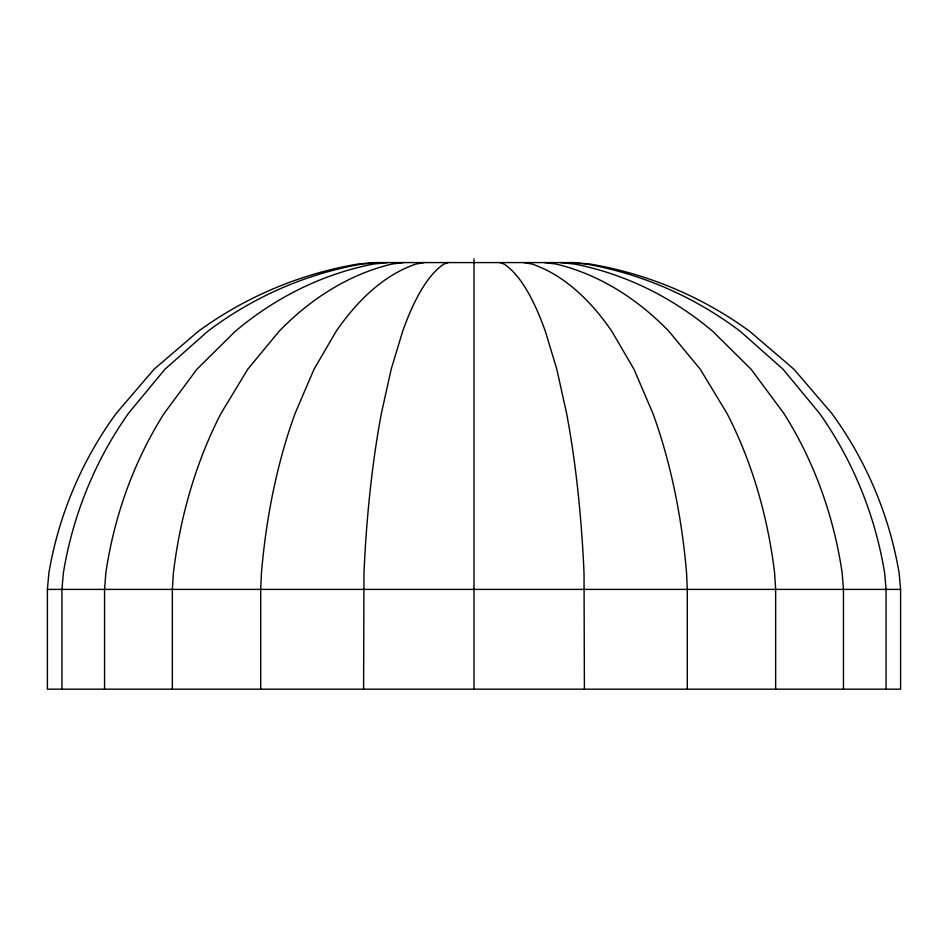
<?xml version="1.0" encoding="UTF-8"?>
<svg xmlns="http://www.w3.org/2000/svg" width="948" height="948" viewBox="0 0 948 948"><rect width="100%" height="100%" fill="white"/><g stroke="black" fill="none" stroke-linecap="round" stroke-linejoin="round"><path stroke-width="1.42" d="M47.4 589.395L48.869 573.102A377.067 377.067 0 0 1 116.189 413.447L154.05 369.234L198.274 331.362A377.067 377.067 0 0 1 357.917 264.054L374.211 262.584L573.789 262.584L590.083 264.054A377.067 377.067 0 0 1 749.726 331.362L793.95 369.234L831.811 413.447A377.067 377.067 0 0 1 899.131 573.102L900.6 589.395L900.6 689.184L47.4 689.184L47.4 589.395L900.6 589.395M448.167 262.584L443.96 264.054A377.067 97.597 -90 0 0 402.639 331.362L391.192 369.234L381.392 413.447A377.067 97.597 -90 0 0 363.973 573.102L363.594 689.184M424.1 262.584L415.959 264.054A377.067 188.534 90 0 0 336.137 331.362L314.025 369.234L295.089 413.447A377.067 188.534 90 0 0 261.435 573.102L260.7 589.395L260.7 689.184M403.433 262.584L391.915 264.054A377.067 266.625 -90 0 0 279.032 331.362L247.76 369.234L220.991 413.447A377.067 266.625 90 0 0 173.389 573.102L172.346 589.395L172.346 689.184M387.578 262.584L373.476 264.054A377.067 326.55 -90 0 0 235.211 331.362L196.911 369.234L164.123 413.447A377.067 326.55 90 0 0 105.82 573.102L104.553 589.395L104.553 689.184M377.612 262.584L361.875 264.054A377.067 364.222 -90 0 0 207.671 331.362L164.952 369.234L128.383 413.447A377.067 364.222 90 0 0 63.35 573.102L61.94 589.395L61.94 689.184M570.388 262.584L586.125 264.054A377.067 364.222 -90 0 1 740.329 331.362L783.048 369.234L819.617 413.447A377.067 364.222 90 0 1 884.65 573.102L886.06 589.395L886.06 689.184M560.422 262.584L574.524 264.054A377.067 326.55 90 0 1 712.789 331.362L751.089 369.234L783.878 413.447A377.067 326.55 90 0 1 842.18 573.102L843.447 589.395L843.447 689.184M544.567 262.584L556.085 264.054A377.067 266.625 90 0 1 668.968 331.362L700.24 369.234L727.009 413.447A377.067 266.625 90 0 1 774.611 573.102L775.654 589.395L775.654 689.184M523.9 262.584L532.041 264.054A377.067 188.534 -90 0 1 611.863 331.362L633.975 369.234L652.911 413.447A377.067 188.534 90 0 1 686.565 573.102L687.3 589.395L687.3 689.184M499.833 262.584L504.04 264.054A377.067 97.597 -90 0 1 545.361 331.362L556.808 369.234L566.608 413.447A377.067 97.597 90 0 1 584.027 573.102L584.406 689.184M474 258.816L474 689.184"/></g></svg>
